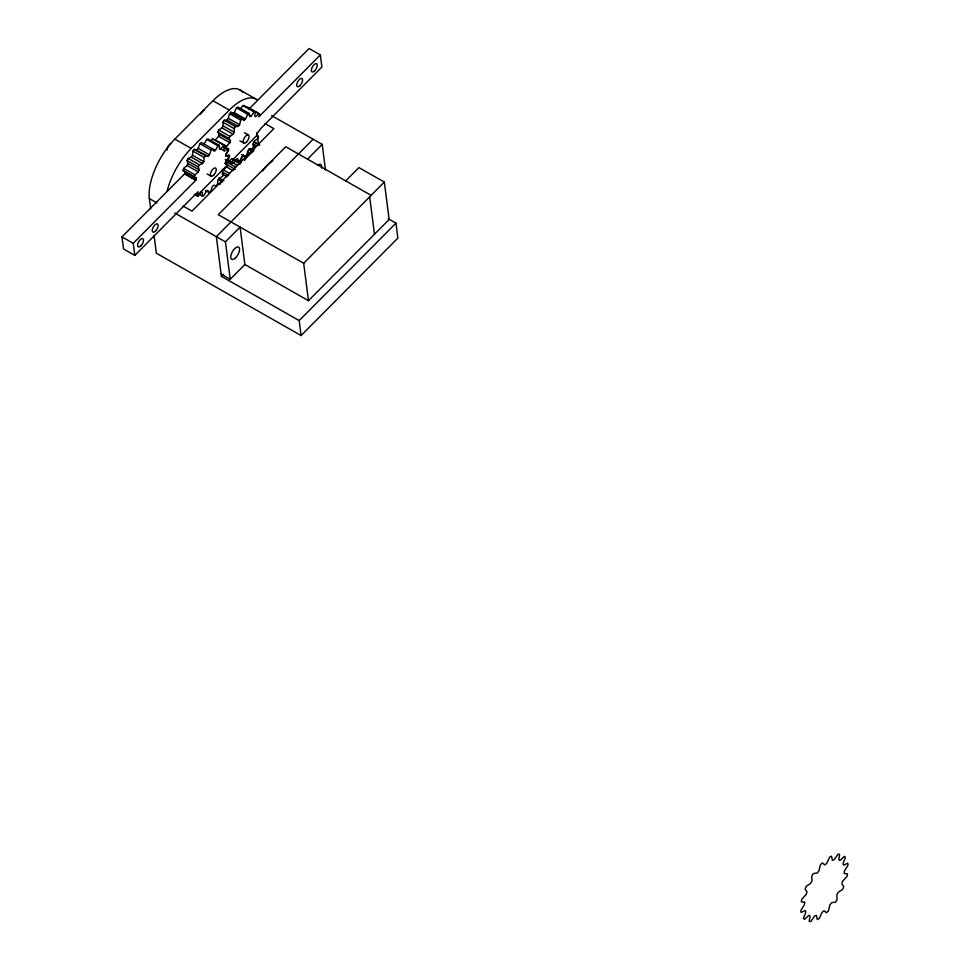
<?xml version="1.0" encoding="UTF-8"?>
<svg xmlns="http://www.w3.org/2000/svg" width="970" height="970" viewBox="0 0 970 970"><rect width="100%" height="100%" fill="white"/><g stroke="black" fill="none" stroke-linecap="round" stroke-linejoin="round"><path stroke-width="1.45" d="M185.088 171.787L184.579 173.873L121.99 236.898L123.542 248.999L134.794 255.401L133.242 243.3L195.988 180.068L196.34 178.177L183.027 170.538L183.682 168.44L187.04 165.494L187.913 163.445L187.028 160.535L188.144 158.425L191.272 157.14L192.509 155.248L192.933 151.102L194.352 149.319L208.016 156.291L209.447 154.836L211.12 150.095L212.612 148.895L213.958 151.247L215.352 150.447L218.007 145.827L219.365 145.403L219.426 149.162L220.578 149.15L223.815 145.367L224.822 145.767L223.585 150.374L224.325 151.15L227.659 148.762L228.156 149.938L225.816 154.691L226.022 156.134L228.944 155.515L228.871 157.285L225.78 161.444L225.428 163.336L227.489 164.585L226.834 166.67L223.476 169.629L222.603 171.678L223.488 174.588L222.373 176.685L219.244 177.983L218.007 179.874L217.583 184.021L216.164 185.803L213.752 185.234L212.321 186.689L210.648 191.429L209.144 192.63L205.397 190.496M196.34 178.177L194.279 176.94L194.934 174.842L198.292 171.896L199.165 169.847L198.268 166.925L199.396 164.827L202.524 163.542L203.761 161.65L204.185 157.504L205.604 155.721L208.016 156.291M225.78 161.408L235.771 167.095L236.91 165.009L240.014 163.821L241.275 161.929L241.76 157.746L243.191 155.988L245.555 156.655L246.998 155.224L248.72 150.471L250.224 149.319L251.497 151.744L252.879 150.993L255.583 146.397L256.929 146.021L253.182 143.887M248.672 109.355L309.103 48.5L320.355 54.902L321.907 67.003L261.173 128.149L257.717 132.563L257.074 134.575L258.553 136.746L257.632 138.88L254.334 140.989L253.243 143.002L253.437 146.64L252.139 148.604L249.338 148.907L247.968 150.605L246.865 155.151L245.374 156.655L243.494 155.115L242.051 156.243L239.82 161.008L238.365 161.82L237.698 158.656L236.401 159.044L233.37 163.312L232.182 163.287L232.824 158.995L231.866 158.583L228.52 161.699L226.01 160.268M228.52 161.699L227.768 160.862L229.623 156.097L229.15 154.945L225.974 156.425L225.78 154.897L228.568 150.374L228.665 148.652L226.155 148.289L226.543 146.3L229.841 142.711L230.472 140.698L229.005 138.528L217.765 132.138L218.674 129.992L221.984 127.882L223.064 125.87L222.87 122.244L224.167 120.268L226.98 119.965L238.22 126.367L239.59 124.669L240.693 120.122L242.185 118.619L244.064 120.159L245.507 119.031L247.738 114.266L249.193 113.454L249.86 116.618L251.157 116.23L254.188 111.962L255.377 111.986L254.734 116.279L255.692 116.691L259.038 113.575L259.79 114.411L258.857 116.812L320.355 54.902M226.98 119.965L228.338 118.267L229.441 113.72L230.933 112.217L242.185 118.619M226.543 146.3L215.291 139.91L218.589 136.309L219.232 134.297L217.765 132.138M196.764 149.889L198.195 148.434L199.868 143.693L201.372 142.493L215.352 150.447M229.005 138.528L229.926 136.394L233.224 134.284L234.316 132.272L234.122 128.634L235.419 126.67L238.22 126.367M230.933 112.217L232.812 113.757L234.255 112.629L236.486 107.864L237.941 107.064L249.193 113.454M220.069 184.373L221.863 180.82M204.1 144.045L206.755 139.425L208.113 139.001L219.365 145.403M240.669 108.761L242.936 105.572L244.125 105.584L259.79 114.411M210.951 140.856L212.575 138.965L213.57 139.365M194.436 194.327L197.941 196.158L201.19 192.363L202.342 192.351L202.403 196.122L203.761 195.685L206.416 191.078L207.81 190.278L209.144 192.63M150.677 208.914L149.344 198.583A46.851 21.158 -60.4 0 1 174.842 139.11L212.963 100.722A46.851 21.158 -60.4 0 1 242.658 92.186M167.216 190.835A46.851 21.158 -60.4 0 1 191.199 148.41L229.32 110.022A46.851 21.158 -60.4 0 1 257.45 99.983M134.794 255.401L198.013 191.745L196.946 195.746L227.295 165.191M232.715 159.735L257.329 134.951M313.116 139.231L216.334 236.68L221.415 276.353L299.184 320.585L301.1 335.547L156.352 253.218L154.072 235.492M230.217 279.275L225.428 241.845L240.087 227.089L244.876 264.507L230.217 279.275L221.136 274.11M307.538 159.165L322.21 144.397L271.576 115.6M221.415 276.353L223.549 274.207M345.696 180.869L358.9 167.58L384.338 182.057L389.128 219.475L308.484 300.688L244.876 264.507M308.484 300.688L303.683 263.258L384.338 182.057M299.184 320.585L395.966 223.136L388.182 218.711M301.1 335.547L397.882 238.099L395.966 223.136M239.25 89.567L255.607 98.867M259.038 113.575L247.799 107.185L248.55 108.009M242.936 105.572L254.188 111.962M265.089 123.639L273.879 128.646L191.987 211.096L183.197 206.101M236.486 107.864L247.738 114.266M248.66 114.812L251.157 116.23M234.255 112.629L245.507 119.031M212.963 100.722L229.32 110.022M232.812 113.757L244.064 120.159M229.441 113.72L240.693 120.122M371.134 195.346L285.738 146.761L218.286 214.685L303.683 263.258M228.338 118.267L239.59 124.669M224.167 120.268L235.419 126.67M244.476 132.672L248.417 134.903M222.87 122.244L234.122 128.634M253.546 141.62L259.79 145.173M253.813 141.875L258.808 144.724M223.064 125.87L234.316 132.272M253.085 144.979L255.583 146.397M221.984 127.882L233.224 134.284M239.954 140.868L243.894 143.111M218.674 129.992L229.926 136.394M249.132 148.859L252.879 150.993M219.232 134.297L230.472 140.698M218.589 136.309L229.841 142.711M241.627 154.521L245.555 156.655M212.575 138.965L224.822 145.767M223.912 146.628L227.659 148.762M223.658 146.87L226.155 148.289M206.755 139.425L218.007 145.827M219.838 148.24L223.585 150.374M238.778 160.511L241.275 161.929M234.619 159.686L238.365 161.82M233.77 160.268L240.014 163.821M199.868 143.693L211.12 150.095M230.666 161.456L236.91 165.009M229.623 161.178L233.37 163.312M225.258 159.444L232.182 163.287M224.979 163.154L227.489 164.585M225.343 163.688L235.346 169.374M198.195 148.434L209.447 154.836M225.707 166.452L233.2 170.72M194.352 149.319L205.604 155.721M174.842 139.11L191.199 148.41M192.933 151.102L204.185 157.504M222.336 169.326L229.841 173.594M222.421 172.054L228.665 175.606M192.509 155.248L203.761 161.65M222.033 173.957L227.029 176.807M191.272 157.14L202.524 163.542M188.144 158.425L199.396 164.827M223.924 180.917L218.917 178.08L218.808 179.874L222.554 182.008M187.028 160.535L198.268 166.925M207.095 173.969L211.023 176.2M187.913 163.445L199.165 169.847M187.04 165.494L198.292 171.896M183.682 168.44L194.934 174.842M183.027 170.538L194.279 176.94M184.737 173.678L195.988 180.068M184.579 173.873L195.831 180.274M199.905 194.691L202.403 196.122M195.443 194.74L197.941 196.158M149.344 198.583L156.898 202.875M174.794 213.048L225.428 241.845M121.99 236.898L133.242 243.3M369.667 196.813L374.468 234.243M322.21 144.397L325.459 169.847M256.917 132.623L258.42 144.372M200.657 114.06A4.68 2.11 -60.4 0 1 204.124 110.265M167.046 149.974A4.68 2.11 -60.4 0 1 171.266 143.366M262.567 170.853A29.294 13.228 -60.4 0 1 272.885 160.632M244.404 160.523A29.294 13.228 -60.4 0 1 253.922 150.847M317.505 165.276A7.032 3.177 -60.4 0 1 321.567 168.028M804.603 902.294L804.482 904.549L800.832 910.478L801.087 912.467L805.245 910.527L805.852 912.043L803.427 918.299L804.409 919.39L808.81 915.316L810.059 915.85L809.21 921.476L810.774 921.5L814.739 915.91L816.437 915.401L817.322 919.548L819.226 918.493L822.148 912.236L824.039 910.757L826.513 912.782L828.465 910.818L829.908 904.852L831.702 902.634L835.376 902.233L837.086 899.651L836.819 894.886L838.25 892.242L842.578 889.478L843.779 886.677L841.851 883.84L842.687 881.196L847.016 876.492L847.525 873.897L844.227 873.4L844.349 871.157L848.01 865.228L847.756 863.227L843.585 865.167L842.978 863.664L845.416 857.407L844.421 856.316L840.02 860.39L838.783 859.844L839.62 854.218L838.056 854.206L834.091 859.784L832.393 860.293L831.508 856.158L829.605 857.213L826.682 863.458L824.791 864.937L822.33 862.912L820.365 864.888L818.922 870.842L817.14 873.073L813.454 873.473L811.745 876.055L812.011 880.821L810.58 883.452L806.252 886.216L805.052 889.017L806.979 891.866L806.143 894.51L801.826 899.214L801.305 901.809L804.603 902.294M314.547 70.931A4.68 2.11 -60.4 0 0 316.729 63.814A4.68 2.11 -60.4 0 0 311.625 68.676A4.68 2.11 -60.4 0 0 314.547 70.931M299.888 85.7A4.68 2.11 -60.4 0 0 302.07 78.57A4.68 2.11 -60.4 0 0 296.965 83.444A4.68 2.11 -60.4 0 0 299.888 85.7M140.783 245.895A4.68 2.11 -60.4 0 0 142.966 238.765A4.68 2.11 -60.4 0 0 137.861 243.64A4.68 2.11 -60.4 0 0 140.783 245.895M155.455 231.127A4.68 2.11 -60.4 0 0 157.637 224.009A4.68 2.11 -60.4 0 0 152.52 228.871A4.68 2.11 -60.4 0 0 155.455 231.127M246.465 142.069A4.68 2.11 -60.4 0 0 248.55 134.988A4.68 2.11 -60.4 0 0 243.446 139.971A4.68 2.11 -60.4 0 0 246.465 142.069M213.606 175.17A4.68 2.11 -60.4 0 0 215.679 168.077A4.68 2.11 -60.4 0 0 210.587 173.06A4.68 2.11 -60.4 0 0 213.606 175.17M235.528 257.875A7.032 3.177 -60.4 0 0 238.79 247.18A7.032 3.177 -60.4 0 0 231.139 254.479A7.032 3.177 -60.4 0 0 235.528 257.875"/></g></svg>
